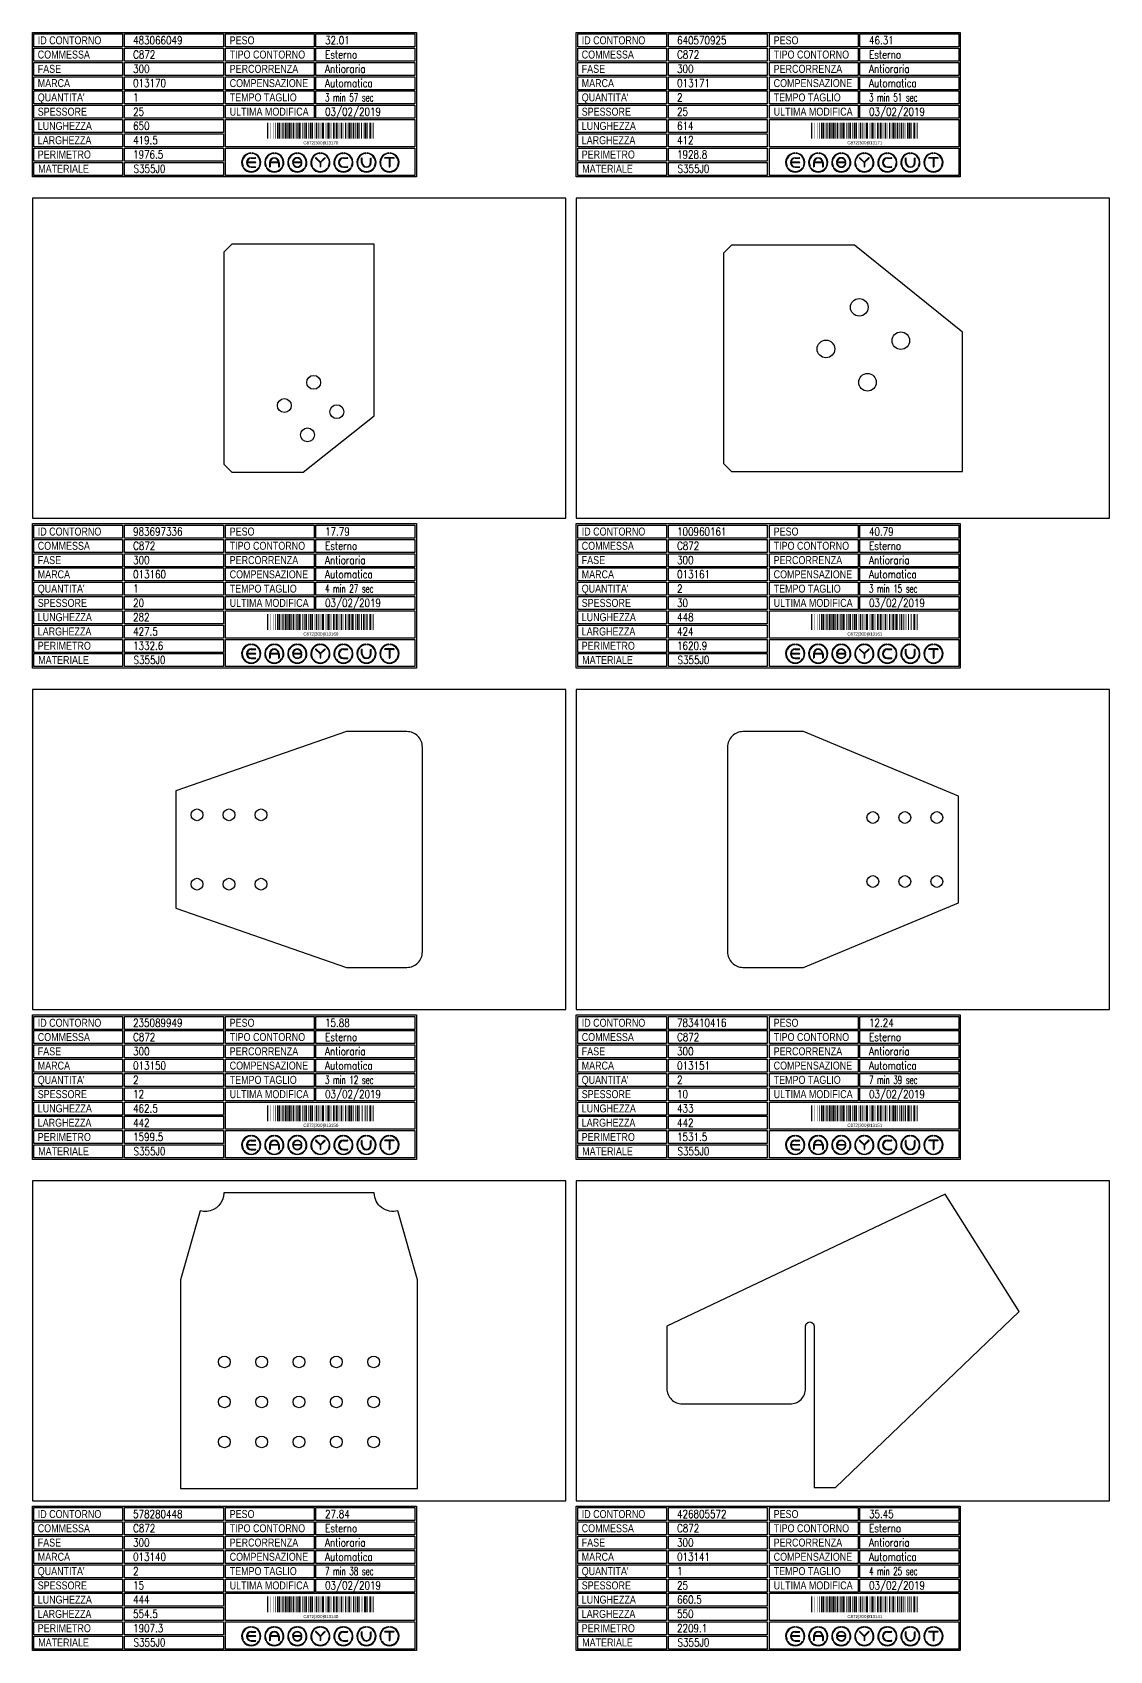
# Model space of a CAD drawing. Header units: millimetres. Extents: x 10000 to 53102, y 10000 to 35064.
# Drawn here: x 13060 to 15080, y 20368 to 23402 of the extents above; entities that cross this region are included whole.
import ezdxf
from ezdxf.enums import TextEntityAlignment as Align

# ---------------------------------------------------------------- set-up
doc = ezdxf.new("R2010")
doc.units = ezdxf.units.MM
doc.styles.add('EasyCutStyle', font='romans.shx', dxfattribs={"width": 0.8})
doc.styles.add('EasyCutStyle1', font='arial.ttf', dxfattribs={"width": 0.8})

# ---------------------------------------------------------------- blocks, each defined once
blk = doc.blocks.new('BlockShape01')
at = {"color": 253}
blk.add_lwpolyline([(0, 0), (720, 0), (720, -271), (0, -271)], close=True, dxfattribs=at)
at = {"color": 2}
for points in [[(3, -2.9), (169.3, -2.9), (169.3, -27.3), (3, -27.3)], [(3, -2.9), (169.3, -2.9), (169.3, -27.3), (3, -27.3)], [(3, -29.6), (169.3, -29.6), (169.3, -54), (3, -54)], [(361.9, -2.9), (528.3, -2.9), (528.3, -27.3), (361.9, -27.3)], [(361.9, -29.6), (528.3, -29.6), (528.3, -54), (361.9, -54)], [(3, -56.4), (169.3, -56.4), (169.3, -80.8), (3, -80.8)], [(361.9, -56.4), (528.3, -56.4), (528.3, -80.8), (361.9, -80.8)], [(3, -83.1), (169.3, -83.1), (169.3, -107.6), (3, -107.6)], [(361.9, -83.1), (528.3, -83.1), (528.3, -107.6), (361.9, -107.6)], [(3, -109.9), (169.3, -109.9), (169.3, -134.3), (3, -134.3)], [(361.9, -109.9), (528.3, -109.9), (528.3, -134.3), (361.9, -134.3)], [(3, -136.7), (169.3, -136.7), (169.3, -161.1), (3, -161.1)], [(361.9, -136.7), (528.3, -136.7), (528.3, -161.1), (361.9, -161.1)], [(3, -163.4), (169.3, -163.4), (169.3, -187.9), (3, -187.9)], [(3, -190.2), (169.3, -190.2), (169.3, -214.6), (3, -214.6)], [(3, -217), (169.3, -217), (169.3, -241.4), (3, -241.4)], [(3, -243.7), (169.3, -243.7), (169.3, -268.1), (3, -268.1)]]:
    blk.add_lwpolyline(points, close=True, dxfattribs=at)
at = {"color": 1}
for points in [[(172.7, -2.9), (358.1, -2.9), (358.1, -27.3), (172.7, -27.3)], [(172.7, -29.6), (358.1, -29.6), (358.1, -54), (172.7, -54)], [(531.6, -2.9), (717, -2.9), (717, -27.3), (531.6, -27.3)], [(531.6, -29.6), (717, -29.6), (717, -54), (531.6, -54)], [(172.7, -56.4), (358.1, -56.4), (358.1, -80.8), (172.7, -80.8)], [(531.6, -56.4), (717, -56.4), (717, -80.8), (531.6, -80.8)], [(172.7, -83.1), (358.1, -83.1), (358.1, -107.6), (172.7, -107.6)], [(531.6, -83.1), (717, -83.1), (717, -107.6), (531.6, -107.6)], [(172.7, -109.9), (358.1, -109.9), (358.1, -134.3), (172.7, -134.3)], [(531.6, -109.9), (717, -109.9), (717, -134.3), (531.6, -134.3)], [(172.7, -136.7), (358.1, -136.7), (358.1, -161.1), (172.7, -161.1)], [(531.6, -136.7), (717, -136.7), (717, -161.1), (531.6, -161.1)], [(172.7, -163.4), (358.1, -163.4), (358.1, -187.9), (172.7, -187.9)], [(361.9, -163.4), (717, -163.4), (717, -214.6), (361.9, -214.6)], [(172.7, -190.2), (358.1, -190.2), (358.1, -214.6), (172.7, -214.6)], [(172.7, -217), (358.1, -217), (358.1, -241.4), (172.7, -241.4)], [(361.9, -217), (717, -217), (717, -268.1), (361.9, -268.1)], [(172.7, -243.7), (358.1, -243.7), (358.1, -268.1), (172.7, -268.1)]]:
    blk.add_lwpolyline(points, close=True, dxfattribs=at)
at = {"color": 161, "style": 'EasyCutStyle1', "width": 0.8}
for s, p in [('ID CONTORNO', (10.1, -22.4)), ('PESO', (370, -22.4)), ('COMMESSA', (10.1, -49.1)), ('FASE', (10.1, -75.9)), ('TIPO CONTORNO', (370, -49.1)), ('PERCORRENZA', (370, -75.9)), ('MARCA', (10.1, -102.6)), ('COMPENSAZIONE', (370, -102.6)), ("QUANTITA'", (10.1, -129.4)), ('TEMPO TAGLIO', (370, -129.4)), ('SPESSORE', (10.1, -156.2)), ('ULTIMA MODIFICA', (370, -156.2)), ('LUNGHEZZA', (10.1, -182.9)), ('LARGHEZZA', (10.1, -209.7)), ('PERIMETRO', (10.1, -236.5)), ('MATERIALE', (11, -263.2))]:
    blk.add_text(s, height=15, dxfattribs=at).set_placement(p)
at = {"style": 'EasyCutStyle'}
for tag, p, width in [('IDSHAPE', (188.9, -22.4), 0.8), ('WEIGTHSHAPE', (548.8, -22.4), 0.8), ('ORDERSHAPE', (188.9, -49.1), 0.8), ('TYPESHAPE', (548.8, -49.1), 0.8), ('PHASESHAPE', (188.9, -75.9), 0.8), ('MKSHAPE', (188.9, -102.6), 0.8), ('JOUSHAPE', (548.8, -75.9), 0.8), ('COMPSHAPE', (548.8, -102.6), 0.8), ('QTASHAPE', (188.9, -129.4), 0.8), ('TIMECUTSHAPE', (548.8, -129.4), 0.65), ('TKSHAPE', (188.9, -156.2), 0.8), ('LASTMODIFYSHAPE', (548.8, -156.2), 0.8), ('LENGTHSHAPE', (188.9, -182.9), 0.8), ('HEIGHTSHAPE', (188.9, -209.7), 0.8), ('PERIMETERSHAPE', (188.9, -236.5), 0.8), ('MATSHAPE', (189.8, -263.2), 0.8)]:
    blk.add_attdef(tag, p, '', height=15, dxfattribs=dict(at, width=width))
blk = doc.blocks.new('Logo')
for color, points in [(140, [(-144.9, -7.2, -1), (-145.9, -7.6, -0.520567), (-131.2, 17.9, -1), (-131.1, 16.9, 0.520567)]), (256, [(-121.7, 0.5), (-137.5, 0.5, -0.394366), (-129.6, 7.9), (-121.7, 7.9, 1), (-121.7, 9), (-129.6, 9, 1), (-129.6, -9), (-121.7, -9, 1), (-121.7, -7.9), (-129.6, -7.9, -0.394366), (-137.5, -0.5), (-121.7, -0.5, 1)]), (140, [(-114.3, -7.2, 1), (-113.3, -7.6, 0.520567), (-128, 17.9, 0.916853), (-128.2, 16.9, 0.043377), (-128.1, 16.9, -0.520567)]), (140, [(-101.7, -7.2, -1), (-102.7, -7.6, -0.520567), (-88, 17.9, -1), (-87.9, 16.9, 0.520567)]), (140, [(-71.1, -7.2, 1), (-70.1, -7.6, 0.520567), (-84.8, 17.9, 1), (-84.9, 16.9, -0.520567)]), (140, [(-58.5, -7.2, -1), (-59.5, -7.6, -0.520567), (-44.8, 17.9, -1), (-44.7, 16.9, 0.520567)]), (256, [(-36.6, -0.5, -0.486114), (-35.5, -1.9, -0.776377), (-50.9, -2, 1), (-51.9, -2.3, 0.776377), (-34.5, -2.1, 0.486114), (-36.6, 0.5), (-49.8, 0.5, -0.486114), (-50.9, 1.9, -0.776377), (-35.5, 2, 1), (-34.5, 2.3, 0.776377), (-51.9, 2.1, 0.486114), (-49.8, -0.5)]), (140, [(-27.9, -7.2, 1), (-26.9, -7.6, 0.520567), (-41.6, 17.9, 1), (-41.7, 16.9, -0.520567)]), (140, [(-15.3, -7.2, -1), (-16.3, -7.6, -0.520567), (-1.6, 17.9, -1), (-1.5, 16.9, 0.520567)]), (256, [(0, 0.8), (-8.1, 8.8, 1), (-8.8, 8.1), (-0.5, -0.2), (-0.5, -7.9, 1), (0.5, -7.9), (0.5, -0.2), (8.8, 8.1, 1), (8.1, 8.8)]), (140, [(15.3, -7.2, 1), (16.3, -7.6, 0.520567), (1.6, 17.9, 1), (1.5, 16.9, -0.520567)]), (140, [(27.9, -7.2, -1), (26.9, -7.6, -0.520567), (41.6, 17.9, -1), (41.7, 16.9, 0.520567)]), (256, [(43.2, -9), (51.1, -9, 1), (51.1, -7.9), (43.2, -7.9, -1), (43.2, 7.9), (51.1, 7.9, 1), (51.1, 9), (43.2, 9, 1)]), (140, [(58.5, -7.2, 1), (59.5, -7.6, 0.520567), (44.8, 17.9, 1), (44.7, 16.9, -0.520567)]), (140, [(71.1, -7.2, -1), (70.1, -7.6, -0.520567), (84.8, 17.9, -1), (84.9, 16.9, 0.520567)]), (256, [(78.5, 0), (78.5, 7.9, 1), (77.4, 7.9), (77.4, 0, 1), (95.4, 0), (95.4, 7.9, 1), (94.3, 7.9), (94.3, 0, -1)]), (140, [(101.7, -7.2, 1), (102.7, -7.6, 0.520567), (88, 17.9, 1), (87.9, 16.9, -0.520567)]), (140, [(114.3, -7.2, -1), (113.3, -7.6, -0.520567), (128, 17.9, -1), (128.1, 16.9, 0.520567)]), (256, [(121.1, 9, 1), (121.1, 7.9), (129.1, 7.9), (129.1, -7.9, 1), (130.1, -7.9), (130.1, 7.9), (138.1, 7.9, 1), (138.1, 9)]), (140, [(144.9, -7.2, 1), (145.9, -7.6, 0.520567), (131.2, 17.9, 1), (131.1, 16.9, -0.520567)]), (140, [(-114.9, -10.3, 1), (-115.7, -9.7, -0.520567), (-143.5, -9.7, 1), (-144.3, -10.3, 0.520567)]), (140, [(-71.7, -10.3, 1), (-72.5, -9.7, -0.520567), (-100.3, -9.7, 1), (-101.1, -10.3, 0.520567)]), (140, [(-28.5, -10.3, 1), (-29.3, -9.7, -0.520567), (-57.1, -9.7, 1), (-57.9, -10.3, 0.520567)]), (140, [(14.7, -10.3, 1), (13.9, -9.7, -0.520567), (-13.9, -9.7, 1), (-14.7, -10.3, 0.520567)]), (140, [(57.9, -10.3, 1), (57.1, -9.7, -0.520567), (29.3, -9.7, 1), (28.5, -10.3, 0.520567)]), (140, [(101.1, -10.3, 1), (100.3, -9.7, -0.520567), (72.5, -9.7, 1), (71.7, -10.3, 0.520567)]), (140, [(144.3, -10.3, 1), (143.5, -9.7, -0.520567), (115.7, -9.7, 1), (114.9, -10.3, 0.520567)])]:
    blk.add_hatch(color=color).paths.add_polyline_path(points)
h = blk.add_hatch(color=256)
h.paths.add_polyline_path([(-78.5, -0.5), (-78.5, -7.9, 1), (-77.4, -7.9), (-77.4, 0, 1), (-95.4, 0), (-95.4, -7.9, 1), (-94.3, -7.9), (-94.3, -0.5)])
h.paths.add_polyline_path([(-94.3, 0.5, -0.933992), (-78.5, 0.5)], flags=16)
for p, q in [((-121.7, 0.5), (-137.5, 0.5)), ((-129.6, 9), (-121.7, 9)), ((-129.6, 7.9), (-121.7, 7.9)), ((-95.4, 0), (-95.4, -7.9)), ((-78.5, 0.5), (-94.3, 0.5)), ((-77.4, 0), (-77.4, -7.9)), ((-36.6, 0.5), (-49.8, 0.5)), ((-0.5, -0.2), (-8.8, 8.1)), ((0, 0.8), (-8.1, 8.8)), ((0, 0.8), (8.1, 8.8)), ((0.5, -0.2), (8.8, 8.1)), ((43.2, 9), (51.1, 9)), ((43.2, 7.9), (51.1, 7.9)), ((77.4, 0), (77.4, 7.9)), ((78.5, 0), (78.5, 7.9)), ((94.3, 0), (94.3, 7.9)), ((95.4, 0), (95.4, 7.9)), ((138.1, 9), (121.1, 9)), ((129.1, 7.9), (121.1, 7.9)), ((129.1, 7.9), (129.1, -7.9)), ((130.1, 7.9), (130.1, -7.9)), ((138.1, 7.9), (130.1, 7.9)), ((-121.7, -0.5), (-137.5, -0.5)), ((-129.6, -7.9), (-121.7, -7.9)), ((-129.6, -9), (-121.7, -9)), ((-94.3, -0.5), (-94.3, -7.9)), ((-78.5, -0.5), (-94.3, -0.5)), ((-78.5, -0.5), (-78.5, -7.9)), ((-36.6, -0.5), (-49.8, -0.5)), ((-0.5, -0.2), (-0.5, -7.9)), ((0.5, -0.2), (0.5, -7.9)), ((43.2, -7.9), (51.1, -7.9)), ((43.2, -9), (51.1, -9))]:
    blk.add_line(p, q)
at = {"color": 140}
for centre, radius, start, end in [((-129.6, 0), 18, 95, 205), ((-129.6, 0), 16.9, 95, 205), ((-131.1, 17.4), 0.54, 275, 95), ((-128.1, 17.4), 0.54, 85, 265), ((-129.6, 0), 16.9, 335, 85), ((-129.6, 0), 18, 335, 85), ((-86.4, 0), 18, 95, 205), ((-86.4, 0), 16.9, 95, 205), ((-87.9, 17.4), 0.54, 275, 95), ((-84.9, 17.4), 0.54, 85, 265), ((-86.4, 0), 16.9, 335, 85), ((-86.4, 0), 18, 335, 85), ((-43.2, 0), 18, 95, 205), ((-43.2, 0), 16.9, 95, 205), ((-44.7, 17.4), 0.54, 275, 95), ((-41.7, 17.4), 0.54, 85, 265), ((-43.2, 0), 16.9, 335, 85), ((-43.2, 0), 18, 335, 85), ((0, 0), 18, 95, 205), ((0, 0), 16.9, 95, 205), ((-1.5, 17.4), 0.54, 275, 95), ((1.5, 17.4), 0.54, 85, 265), ((0, 0), 16.9, 335, 85), ((0, 0), 18, 335, 85), ((43.2, 0), 18, 95, 205), ((43.2, 0), 16.9, 95, 205), ((41.7, 17.4), 0.54, 275, 95), ((44.7, 17.4), 0.54, 85, 265), ((43.2, 0), 16.9, 335, 85), ((43.2, 0), 18, 335, 85), ((86.4, 0), 18, 95, 205), ((86.4, 0), 16.9, 95, 205), ((84.9, 17.4), 0.54, 275, 95), ((87.9, 17.4), 0.54, 85, 265), ((86.4, 0), 16.9, 335, 85), ((86.4, 0), 18, 335, 85), ((129.6, 0), 18, 95, 205), ((129.6, 0), 16.9, 95, 205), ((128.1, 17.4), 0.54, 275, 95), ((131.1, 17.4), 0.54, 85, 265), ((129.6, 0), 16.9, 335, 85), ((129.6, 0), 18, 335, 85), ((-145.4, -7.4), 0.54, 205, 25), ((-143.9, -10), 0.54, 35, 215), ((-129.6, 0), 18, 215, 325), ((-129.6, 0), 16.9, 215, 325), ((-115.3, -10), 0.54, 325, 145), ((-113.8, -7.4), 0.54, 155, 335), ((-102.2, -7.4), 0.54, 205, 25), ((-100.7, -10), 0.54, 35, 215), ((-86.4, 0), 18, 215, 325), ((-86.4, 0), 16.9, 215, 325), ((-72.1, -10), 0.54, 325, 145), ((-70.6, -7.4), 0.54, 155, 335), ((-59, -7.4), 0.54, 205, 25), ((-57.5, -10), 0.54, 35, 215), ((-43.2, 0), 18, 215, 325), ((-43.2, 0), 16.9, 215, 325), ((-28.9, -10), 0.54, 325, 145), ((-27.4, -7.4), 0.54, 155, 335), ((-15.8, -7.4), 0.54, 205, 25), ((-14.3, -10), 0.54, 35, 215), ((0, 0), 18, 215, 325), ((0, 0), 16.9, 215, 325), ((14.3, -10), 0.54, 325, 145), ((15.8, -7.4), 0.54, 155, 335), ((27.4, -7.4), 0.54, 205, 25), ((28.9, -10), 0.54, 35, 215), ((43.2, 0), 18, 215, 325), ((43.2, 0), 16.9, 215, 325), ((57.5, -10), 0.54, 325, 145), ((59, -7.4), 0.54, 155, 335), ((70.6, -7.4), 0.54, 205, 25), ((72.1, -10), 0.54, 35, 215), ((86.4, 0), 18, 215, 325), ((86.4, 0), 16.9, 215, 325), ((100.7, -10), 0.54, 325, 145), ((102.2, -7.4), 0.54, 155, 335), ((113.8, -7.4), 0.54, 205, 25), ((115.3, -10), 0.54, 35, 215), ((129.6, 0), 18, 215, 325), ((129.6, 0), 16.9, 215, 325), ((143.9, -10), 0.54, 325, 145), ((145.4, -7.4), 0.54, 155, 335)]:
    blk.add_arc(centre, radius, start, end, dxfattribs=at)
for centre, radius, start, end in [((-129.6, 0), 9, 90, 270), ((-129.6, 0), 7.92, 90, 176.0904), ((-121.7, 8.5), 0.54, 270, 90), ((-121.7, 0), 0.54, 270, 90), ((-86.4, 0), 9, 0, 180), ((-86.4, 0), 7.92, 3.9096, 176.0904), ((-49.8, 1.6), 2.16, 166.2998, 270), ((-43.2, 0), 9, 15, 166.2998), ((-43.2, 0), 7.92, 15, 166.2998), ((-49.8, 1.6), 1.08, 166.2998, 270), ((-36.6, -1.6), 2.16, 346.2998, 90), ((-35, 2.2), 0.54, 195, 15), ((-8.5, 8.5), 0.54, 45, 225), ((8.5, 8.5), 0.54, 315, 135), ((43.2, 0), 9, 90, 270), ((43.2, 0), 7.92, 90, 270), ((51.1, 8.5), 0.54, 270, 90), ((77.9, 7.9), 0.54, 0, 180), ((86.4, 0), 9, 180, 0), ((86.4, 0), 7.92, 180, 0), ((94.9, 7.9), 0.54, 0, 180), ((121.1, 8.5), 0.54, 90, 270), ((138.1, 8.5), 0.54, 270, 90), ((-129.6, 0), 7.92, 183.9096, 270), ((-121.7, -8.5), 0.54, 270, 90), ((-94.9, -7.9), 0.54, 180, 0), ((-77.9, -7.9), 0.54, 180, 0), ((-51.4, -2.2), 0.54, 15, 195), ((-43.2, 0), 9, 195, 346.2998), ((-43.2, 0), 7.92, 195, 346.2998), ((-36.6, -1.6), 1.08, 346.2998, 90), ((0, -7.9), 0.54, 180, 0), ((51.1, -8.5), 0.54, 270, 90), ((129.6, -7.9), 0.54, 180, 0)]:
    blk.add_arc(centre, radius, start, end)
blk = doc.blocks.new('578280448_128', base_point=(262, -242.7))
at = {"linetype": 'Continuous'}
for points, const_width in [([(263, -242.7), (263, -212.7)], 2), ([(265.5, -242.7), (265.5, -212.7)], 1), ([(268.5, -242.7), (268.5, -212.7)], 1), ([(273.5, -242.7), (273.5, -212.7)], 1), ([(277.5, -242.7), (277.5, -212.7)], 1), ([(282, -242.7), (282, -212.7)], 2), ([(285.5, -242.7), (285.5, -212.7)], 3), ([(288.5, -242.7), (288.5, -212.7)], 1), ([(292, -242.7), (292, -212.7)], 2), ([(296.5, -242.7), (296.5, -212.7)], 3), ([(300, -242.7), (300, -212.7)], 2), ([(303.5, -242.7), (303.5, -212.7)], 3), ([(307, -242.7), (307, -212.7)], 2), ([(311.5, -242.7), (311.5, -212.7)], 3), ([(315.5, -242.7), (315.5, -212.7)], 1), ([(317.5, -242.7), (317.5, -212.7)], 1), ([(319.5, -242.7), (319.5, -212.7)], 1), ([(323, -242.7), (323, -212.7)], 4), ([(329, -242.7), (329, -212.7)], 2), ([(332.5, -242.7), (332.5, -212.7)], 1), ([(335.5, -242.7), (335.5, -212.7)], 3), ([(339.5, -242.7), (339.5, -212.7)], 1), ([(343.5, -242.7), (343.5, -212.7)], 3), ([(347, -242.7), (347, -212.7)], 2), ([(350.5, -242.7), (350.5, -212.7)], 1), ([(354.5, -242.7), (354.5, -212.7)], 3), ([(358, -242.7), (358, -212.7)], 2), ([(361.5, -242.7), (361.5, -212.7)], 1), ([(363.5, -242.7), (363.5, -212.7)], 1), ([(367, -242.7), (367, -212.7)], 4), ([(372.5, -242.7), (372.5, -212.7)], 1), ([(376.5, -242.7), (376.5, -212.7)], 3), ([(380, -242.7), (380, -212.7)], 2), ([(383.5, -242.7), (383.5, -212.7)], 1), ([(387.5, -242.7), (387.5, -212.7)], 3), ([(392, -242.7), (392, -212.7)], 2), ([(395, -242.7), (395, -212.7)], 2), ([(398.5, -242.7), (398.5, -212.7)], 1), ([(401.5, -242.7), (401.5, -212.7)], 3), ([(405.5, -242.7), (405.5, -212.7)], 1), ([(409.5, -242.7), (409.5, -212.7)], 3), ([(414, -242.7), (414, -212.7)], 2), ([(417, -242.7), (417, -212.7)], 2), ([(420.5, -242.7), (420.5, -212.7)], 1), ([(424.5, -242.7), (424.5, -212.7)], 3), ([(427.5, -242.7), (427.5, -212.7)], 1), ([(431.5, -242.7), (431.5, -212.7)], 3), ([(435, -242.7), (435, -212.7)], 2), ([(438.5, -242.7), (438.5, -212.7)], 1), ([(440.5, -242.7), (440.5, -212.7)], 1), ([(446, -242.7), (446, -212.7)], 4), ([(450, -242.7), (450, -212.7)], 2), ([(455.5, -242.7), (455.5, -212.7)], 3), ([(458.5, -242.7), (458.5, -212.7)], 1), ([(461, -242.7), (461, -212.7)], 2)]:
    blk.add_lwpolyline(points, dxfattribs=dict(at, const_width=const_width))
blk.add_text('C872|300|013140', height=6).set_placement((363, -253.2), align=Align.CENTER)
blk = doc.blocks.new('426805572_128', base_point=(370.2, -245))
at = {"linetype": 'Continuous'}
for points, const_width in [([(371.2, -245), (371.2, -215)], 2), ([(373.7, -245), (373.7, -215)], 1), ([(376.7, -245), (376.7, -215)], 1), ([(381.7, -245), (381.7, -215)], 1), ([(385.7, -245), (385.7, -215)], 1), ([(390.2, -245), (390.2, -215)], 2), ([(393.7, -245), (393.7, -215)], 3), ([(396.7, -245), (396.7, -215)], 1), ([(400.2, -245), (400.2, -215)], 2), ([(404.7, -245), (404.7, -215)], 3), ([(408.2, -245), (408.2, -215)], 2), ([(411.7, -245), (411.7, -215)], 3), ([(415.2, -245), (415.2, -215)], 2), ([(419.7, -245), (419.7, -215)], 3), ([(423.7, -245), (423.7, -215)], 1), ([(425.7, -245), (425.7, -215)], 1), ([(427.7, -245), (427.7, -215)], 1), ([(431.2, -245), (431.2, -215)], 4), ([(437.2, -245), (437.2, -215)], 2), ([(440.7, -245), (440.7, -215)], 1), ([(443.7, -245), (443.7, -215)], 3), ([(447.7, -245), (447.7, -215)], 1), ([(451.7, -245), (451.7, -215)], 3), ([(455.2, -245), (455.2, -215)], 2), ([(458.7, -245), (458.7, -215)], 1), ([(462.7, -245), (462.7, -215)], 3), ([(466.2, -245), (466.2, -215)], 2), ([(469.7, -245), (469.7, -215)], 1), ([(471.7, -245), (471.7, -215)], 1), ([(475.2, -245), (475.2, -215)], 4), ([(480.7, -245), (480.7, -215)], 1), ([(484.7, -245), (484.7, -215)], 3), ([(488.2, -245), (488.2, -215)], 2), ([(491.7, -245), (491.7, -215)], 1), ([(495.7, -245), (495.7, -215)], 3), ([(500.2, -245), (500.2, -215)], 2), ([(503.2, -245), (503.2, -215)], 2), ([(506.7, -245), (506.7, -215)], 1), ([(509.7, -245), (509.7, -215)], 3), ([(513.7, -245), (513.7, -215)], 1), ([(517.7, -245), (517.7, -215)], 3), ([(522.2, -245), (522.2, -215)], 2), ([(525.2, -245), (525.2, -215)], 2), ([(528.7, -245), (528.7, -215)], 1), ([(532.7, -245), (532.7, -215)], 3), ([(535.7, -245), (535.7, -215)], 1), ([(539.7, -245), (539.7, -215)], 3), ([(544.2, -245), (544.2, -215)], 2), ([(546.7, -245), (546.7, -215)], 1), ([(550.7, -245), (550.7, -215)], 1), ([(554.2, -245), (554.2, -215)], 2), ([(558.2, -245), (558.2, -215)], 2), ([(563.7, -245), (563.7, -215)], 3), ([(566.7, -245), (566.7, -215)], 1), ([(569.2, -245), (569.2, -215)], 2)]:
    blk.add_lwpolyline(points, dxfattribs=dict(at, const_width=const_width))
blk.add_text('C872|300|013141', height=6).set_placement((471.2, -255.5), align=Align.CENTER)
blk = doc.blocks.new('235089949_128', base_point=(271.3, -299))
at = {"linetype": 'Continuous'}
for points, const_width in [([(272.3, -299), (272.3, -269)], 2), ([(274.8, -299), (274.8, -269)], 1), ([(277.8, -299), (277.8, -269)], 1), ([(282.8, -299), (282.8, -269)], 1), ([(286.8, -299), (286.8, -269)], 1), ([(291.3, -299), (291.3, -269)], 2), ([(294.8, -299), (294.8, -269)], 3), ([(297.8, -299), (297.8, -269)], 1), ([(301.3, -299), (301.3, -269)], 2), ([(305.8, -299), (305.8, -269)], 3), ([(309.3, -299), (309.3, -269)], 2), ([(312.8, -299), (312.8, -269)], 3), ([(316.3, -299), (316.3, -269)], 2), ([(320.8, -299), (320.8, -269)], 3), ([(324.8, -299), (324.8, -269)], 1), ([(326.8, -299), (326.8, -269)], 1), ([(328.8, -299), (328.8, -269)], 1), ([(332.3, -299), (332.3, -269)], 4), ([(338.3, -299), (338.3, -269)], 2), ([(341.8, -299), (341.8, -269)], 1), ([(344.8, -299), (344.8, -269)], 3), ([(348.8, -299), (348.8, -269)], 1), ([(352.8, -299), (352.8, -269)], 3), ([(356.3, -299), (356.3, -269)], 2), ([(359.8, -299), (359.8, -269)], 1), ([(363.8, -299), (363.8, -269)], 3), ([(367.3, -299), (367.3, -269)], 2), ([(370.8, -299), (370.8, -269)], 1), ([(372.8, -299), (372.8, -269)], 1), ([(376.3, -299), (376.3, -269)], 4), ([(381.8, -299), (381.8, -269)], 1), ([(385.8, -299), (385.8, -269)], 3), ([(389.3, -299), (389.3, -269)], 2), ([(392.8, -299), (392.8, -269)], 1), ([(396.8, -299), (396.8, -269)], 3), ([(401.3, -299), (401.3, -269)], 2), ([(404.3, -299), (404.3, -269)], 2), ([(407.8, -299), (407.8, -269)], 1), ([(410.8, -299), (410.8, -269)], 3), ([(414.8, -299), (414.8, -269)], 1), ([(418.8, -299), (418.8, -269)], 3), ([(423.3, -299), (423.3, -269)], 2), ([(426.3, -299), (426.3, -269)], 2), ([(429.8, -299), (429.8, -269)], 3), ([(433.8, -299), (433.8, -269)], 1), ([(436.8, -299), (436.8, -269)], 1), ([(440.8, -299), (440.8, -269)], 3), ([(444.3, -299), (444.3, -269)], 2), ([(447.8, -299), (447.8, -269)], 1), ([(450.8, -299), (450.8, -269)], 1), ([(455.3, -299), (455.3, -269)], 2), ([(459.3, -299), (459.3, -269)], 2), ([(464.8, -299), (464.8, -269)], 3), ([(467.8, -299), (467.8, -269)], 1), ([(470.3, -299), (470.3, -269)], 2)]:
    blk.add_lwpolyline(points, dxfattribs=dict(at, const_width=const_width))
blk.add_text('C872|300|013150', height=6).set_placement((372.3, -309.5), align=Align.CENTER)
blk = doc.blocks.new('783410416_128', base_point=(256.5, -299))
at = {"linetype": 'Continuous'}
for points, const_width in [([(257.5, -299), (257.5, -269)], 2), ([(260, -299), (260, -269)], 1), ([(263, -299), (263, -269)], 1), ([(268, -299), (268, -269)], 1), ([(272, -299), (272, -269)], 1), ([(276.5, -299), (276.5, -269)], 2), ([(280, -299), (280, -269)], 3), ([(283, -299), (283, -269)], 1), ([(286.5, -299), (286.5, -269)], 2), ([(291, -299), (291, -269)], 3), ([(294.5, -299), (294.5, -269)], 2), ([(298, -299), (298, -269)], 3), ([(301.5, -299), (301.5, -269)], 2), ([(306, -299), (306, -269)], 3), ([(310, -299), (310, -269)], 1), ([(312, -299), (312, -269)], 1), ([(314, -299), (314, -269)], 1), ([(317.5, -299), (317.5, -269)], 4), ([(323.5, -299), (323.5, -269)], 2), ([(327, -299), (327, -269)], 1), ([(330, -299), (330, -269)], 3), ([(334, -299), (334, -269)], 1), ([(338, -299), (338, -269)], 3), ([(341.5, -299), (341.5, -269)], 2), ([(345, -299), (345, -269)], 1), ([(349, -299), (349, -269)], 3), ([(352.5, -299), (352.5, -269)], 2), ([(356, -299), (356, -269)], 1), ([(358, -299), (358, -269)], 1), ([(361.5, -299), (361.5, -269)], 4), ([(367, -299), (367, -269)], 1), ([(371, -299), (371, -269)], 3), ([(374.5, -299), (374.5, -269)], 2), ([(378, -299), (378, -269)], 1), ([(382, -299), (382, -269)], 3), ([(386.5, -299), (386.5, -269)], 2), ([(389.5, -299), (389.5, -269)], 2), ([(393, -299), (393, -269)], 1), ([(396, -299), (396, -269)], 3), ([(400, -299), (400, -269)], 1), ([(404, -299), (404, -269)], 3), ([(408.5, -299), (408.5, -269)], 2), ([(411.5, -299), (411.5, -269)], 2), ([(415, -299), (415, -269)], 3), ([(419, -299), (419, -269)], 1), ([(422, -299), (422, -269)], 1), ([(426, -299), (426, -269)], 3), ([(430.5, -299), (430.5, -269)], 2), ([(433.5, -299), (433.5, -269)], 2), ([(437, -299), (437, -269)], 1), ([(440, -299), (440, -269)], 3), ([(444.5, -299), (444.5, -269)], 2), ([(450, -299), (450, -269)], 3), ([(453, -299), (453, -269)], 1), ([(455.5, -299), (455.5, -269)], 2)]:
    blk.add_lwpolyline(points, dxfattribs=dict(at, const_width=const_width))
blk.add_text('C872|300|013151', height=6).set_placement((357.5, -309.5), align=Align.CENTER)
blk = doc.blocks.new('983697336_128', base_point=(181, -306.25))
at = {"linetype": 'Continuous'}
for points, const_width in [([(182, -306.25), (182, -276.25)], 2), ([(184.5, -306.25), (184.5, -276.25)], 1), ([(187.5, -306.25), (187.5, -276.25)], 1), ([(192.5, -306.25), (192.5, -276.25)], 1), ([(196.5, -306.25), (196.5, -276.25)], 1), ([(201, -306.25), (201, -276.25)], 2), ([(204.5, -306.25), (204.5, -276.25)], 3), ([(207.5, -306.25), (207.5, -276.25)], 1), ([(211, -306.25), (211, -276.25)], 2), ([(215.5, -306.25), (215.5, -276.25)], 3), ([(219, -306.25), (219, -276.25)], 2), ([(222.5, -306.25), (222.5, -276.25)], 3), ([(226, -306.25), (226, -276.25)], 2), ([(230.5, -306.25), (230.5, -276.25)], 3), ([(234.5, -306.25), (234.5, -276.25)], 1), ([(236.5, -306.25), (236.5, -276.25)], 1), ([(238.5, -306.25), (238.5, -276.25)], 1), ([(242, -306.25), (242, -276.25)], 4), ([(248, -306.25), (248, -276.25)], 2), ([(251.5, -306.25), (251.5, -276.25)], 1), ([(254.5, -306.25), (254.5, -276.25)], 3), ([(258.5, -306.25), (258.5, -276.25)], 1), ([(262.5, -306.25), (262.5, -276.25)], 3), ([(266, -306.25), (266, -276.25)], 2), ([(269.5, -306.25), (269.5, -276.25)], 1), ([(273.5, -306.25), (273.5, -276.25)], 3), ([(277, -306.25), (277, -276.25)], 2), ([(280.5, -306.25), (280.5, -276.25)], 1), ([(282.5, -306.25), (282.5, -276.25)], 1), ([(286, -306.25), (286, -276.25)], 4), ([(291.5, -306.25), (291.5, -276.25)], 1), ([(295.5, -306.25), (295.5, -276.25)], 3), ([(299, -306.25), (299, -276.25)], 2), ([(302.5, -306.25), (302.5, -276.25)], 1), ([(306.5, -306.25), (306.5, -276.25)], 3), ([(311, -306.25), (311, -276.25)], 2), ([(314, -306.25), (314, -276.25)], 2), ([(317.5, -306.25), (317.5, -276.25)], 1), ([(320.5, -306.25), (320.5, -276.25)], 3), ([(324.5, -306.25), (324.5, -276.25)], 1), ([(328.5, -306.25), (328.5, -276.25)], 3), ([(333, -306.25), (333, -276.25)], 2), ([(336, -306.25), (336, -276.25)], 2), ([(340.5, -306.25), (340.5, -276.25)], 3), ([(343.5, -306.25), (343.5, -276.25)], 1), ([(346.5, -306.25), (346.5, -276.25)], 1), ([(350.5, -306.25), (350.5, -276.25)], 3), ([(354, -306.25), (354, -276.25)], 2), ([(358, -306.25), (358, -276.25)], 2), ([(362.5, -306.25), (362.5, -276.25)], 3), ([(366.5, -306.25), (366.5, -276.25)], 1), ([(369, -306.25), (369, -276.25)], 2), ([(374.5, -306.25), (374.5, -276.25)], 3), ([(377.5, -306.25), (377.5, -276.25)], 1), ([(380, -306.25), (380, -276.25)], 2)]:
    blk.add_lwpolyline(points, dxfattribs=dict(at, const_width=const_width))
blk.add_text('C872|300|013160', height=6).set_placement((282, -316.75), align=Align.CENTER)
blk = doc.blocks.new('100960161_128', base_point=(264, -308))
at = {"linetype": 'Continuous'}
for points, const_width in [([(265, -308), (265, -278)], 2), ([(267.5, -308), (267.5, -278)], 1), ([(270.5, -308), (270.5, -278)], 1), ([(275.5, -308), (275.5, -278)], 1), ([(279.5, -308), (279.5, -278)], 1), ([(284, -308), (284, -278)], 2), ([(287.5, -308), (287.5, -278)], 3), ([(290.5, -308), (290.5, -278)], 1), ([(294, -308), (294, -278)], 2), ([(298.5, -308), (298.5, -278)], 3), ([(302, -308), (302, -278)], 2), ([(305.5, -308), (305.5, -278)], 3), ([(309, -308), (309, -278)], 2), ([(313.5, -308), (313.5, -278)], 3), ([(317.5, -308), (317.5, -278)], 1), ([(319.5, -308), (319.5, -278)], 1), ([(321.5, -308), (321.5, -278)], 1), ([(325, -308), (325, -278)], 4), ([(331, -308), (331, -278)], 2), ([(334.5, -308), (334.5, -278)], 1), ([(337.5, -308), (337.5, -278)], 3), ([(341.5, -308), (341.5, -278)], 1), ([(345.5, -308), (345.5, -278)], 3), ([(349, -308), (349, -278)], 2), ([(352.5, -308), (352.5, -278)], 1), ([(356.5, -308), (356.5, -278)], 3), ([(360, -308), (360, -278)], 2), ([(363.5, -308), (363.5, -278)], 1), ([(365.5, -308), (365.5, -278)], 1), ([(369, -308), (369, -278)], 4), ([(374.5, -308), (374.5, -278)], 1), ([(378.5, -308), (378.5, -278)], 3), ([(382, -308), (382, -278)], 2), ([(385.5, -308), (385.5, -278)], 1), ([(389.5, -308), (389.5, -278)], 3), ([(394, -308), (394, -278)], 2), ([(397, -308), (397, -278)], 2), ([(400.5, -308), (400.5, -278)], 1), ([(403.5, -308), (403.5, -278)], 3), ([(407.5, -308), (407.5, -278)], 1), ([(411.5, -308), (411.5, -278)], 3), ([(416, -308), (416, -278)], 2), ([(419, -308), (419, -278)], 2), ([(423.5, -308), (423.5, -278)], 3), ([(426.5, -308), (426.5, -278)], 1), ([(429.5, -308), (429.5, -278)], 1), ([(433.5, -308), (433.5, -278)], 3), ([(438, -308), (438, -278)], 2), ([(440.5, -308), (440.5, -278)], 1), ([(442.5, -308), (442.5, -278)], 1), ([(447, -308), (447, -278)], 2), ([(452, -308), (452, -278)], 2), ([(457.5, -308), (457.5, -278)], 3), ([(460.5, -308), (460.5, -278)], 1), ([(463, -308), (463, -278)], 2)]:
    blk.add_lwpolyline(points, dxfattribs=dict(at, const_width=const_width))
blk.add_text('C872|300|013161', height=6).set_placement((365, -318.5), align=Align.CENTER)
blk = doc.blocks.new('483066049_128', base_point=(365, -310.2))
at = {"linetype": 'Continuous'}
for points, const_width in [([(366, -310.2), (366, -280.2)], 2), ([(368.5, -310.2), (368.5, -280.2)], 1), ([(371.5, -310.2), (371.5, -280.2)], 1), ([(376.5, -310.2), (376.5, -280.2)], 1), ([(380.5, -310.2), (380.5, -280.2)], 1), ([(385, -310.2), (385, -280.2)], 2), ([(388.5, -310.2), (388.5, -280.2)], 3), ([(391.5, -310.2), (391.5, -280.2)], 1), ([(395, -310.2), (395, -280.2)], 2), ([(399.5, -310.2), (399.5, -280.2)], 3), ([(403, -310.2), (403, -280.2)], 2), ([(406.5, -310.2), (406.5, -280.2)], 3), ([(410, -310.2), (410, -280.2)], 2), ([(414.5, -310.2), (414.5, -280.2)], 3), ([(418.5, -310.2), (418.5, -280.2)], 1), ([(420.5, -310.2), (420.5, -280.2)], 1), ([(422.5, -310.2), (422.5, -280.2)], 1), ([(426, -310.2), (426, -280.2)], 4), ([(432, -310.2), (432, -280.2)], 2), ([(435.5, -310.2), (435.5, -280.2)], 1), ([(438.5, -310.2), (438.5, -280.2)], 3), ([(442.5, -310.2), (442.5, -280.2)], 1), ([(446.5, -310.2), (446.5, -280.2)], 3), ([(450, -310.2), (450, -280.2)], 2), ([(453.5, -310.2), (453.5, -280.2)], 1), ([(457.5, -310.2), (457.5, -280.2)], 3), ([(461, -310.2), (461, -280.2)], 2), ([(464.5, -310.2), (464.5, -280.2)], 1), ([(466.5, -310.2), (466.5, -280.2)], 1), ([(470, -310.2), (470, -280.2)], 4), ([(475.5, -310.2), (475.5, -280.2)], 1), ([(479.5, -310.2), (479.5, -280.2)], 3), ([(483, -310.2), (483, -280.2)], 2), ([(486.5, -310.2), (486.5, -280.2)], 1), ([(490.5, -310.2), (490.5, -280.2)], 3), ([(495, -310.2), (495, -280.2)], 2), ([(498, -310.2), (498, -280.2)], 2), ([(501.5, -310.2), (501.5, -280.2)], 1), ([(504.5, -310.2), (504.5, -280.2)], 3), ([(508.5, -310.2), (508.5, -280.2)], 1), ([(512.5, -310.2), (512.5, -280.2)], 3), ([(517, -310.2), (517, -280.2)], 2), ([(520.5, -310.2), (520.5, -280.2)], 3), ([(524, -310.2), (524, -280.2)], 2), ([(527.5, -310.2), (527.5, -280.2)], 3), ([(530.5, -310.2), (530.5, -280.2)], 1), ([(534.5, -310.2), (534.5, -280.2)], 3), ([(538, -310.2), (538, -280.2)], 2), ([(542, -310.2), (542, -280.2)], 2), ([(547, -310.2), (547, -280.2)], 2), ([(550, -310.2), (550, -280.2)], 2), ([(553, -310.2), (553, -280.2)], 2), ([(558.5, -310.2), (558.5, -280.2)], 3), ([(561.5, -310.2), (561.5, -280.2)], 1), ([(564, -310.2), (564, -280.2)], 2)]:
    blk.add_lwpolyline(points, dxfattribs=dict(at, const_width=const_width))
blk.add_text('C872|300|013170', height=6).set_placement((466, -320.8), align=Align.CENTER)
blk = doc.blocks.new('640570925_128', base_point=(347, -314))
at = {"linetype": 'Continuous'}
for points, const_width in [([(348, -314), (348, -284)], 2), ([(350.5, -314), (350.5, -284)], 1), ([(353.5, -314), (353.5, -284)], 1), ([(358.5, -314), (358.5, -284)], 1), ([(362.5, -314), (362.5, -284)], 1), ([(367, -314), (367, -284)], 2), ([(370.5, -314), (370.5, -284)], 3), ([(373.5, -314), (373.5, -284)], 1), ([(377, -314), (377, -284)], 2), ([(381.5, -314), (381.5, -284)], 3), ([(385, -314), (385, -284)], 2), ([(388.5, -314), (388.5, -284)], 3), ([(392, -314), (392, -284)], 2), ([(396.5, -314), (396.5, -284)], 3), ([(400.5, -314), (400.5, -284)], 1), ([(402.5, -314), (402.5, -284)], 1), ([(404.5, -314), (404.5, -284)], 1), ([(408, -314), (408, -284)], 4), ([(414, -314), (414, -284)], 2), ([(417.5, -314), (417.5, -284)], 1), ([(420.5, -314), (420.5, -284)], 3), ([(424.5, -314), (424.5, -284)], 1), ([(428.5, -314), (428.5, -284)], 3), ([(432, -314), (432, -284)], 2), ([(435.5, -314), (435.5, -284)], 1), ([(439.5, -314), (439.5, -284)], 3), ([(443, -314), (443, -284)], 2), ([(446.5, -314), (446.5, -284)], 1), ([(448.5, -314), (448.5, -284)], 1), ([(452, -314), (452, -284)], 4), ([(457.5, -314), (457.5, -284)], 1), ([(461.5, -314), (461.5, -284)], 3), ([(465, -314), (465, -284)], 2), ([(468.5, -314), (468.5, -284)], 1), ([(472.5, -314), (472.5, -284)], 3), ([(477, -314), (477, -284)], 2), ([(480, -314), (480, -284)], 2), ([(483.5, -314), (483.5, -284)], 1), ([(486.5, -314), (486.5, -284)], 3), ([(490.5, -314), (490.5, -284)], 1), ([(494.5, -314), (494.5, -284)], 3), ([(499, -314), (499, -284)], 2), ([(502.5, -314), (502.5, -284)], 3), ([(506, -314), (506, -284)], 2), ([(509.5, -314), (509.5, -284)], 3), ([(512.5, -314), (512.5, -284)], 1), ([(516.5, -314), (516.5, -284)], 3), ([(521, -314), (521, -284)], 2), ([(523.5, -314), (523.5, -284)], 1), ([(528.5, -314), (528.5, -284)], 3), ([(532, -314), (532, -284)], 2), ([(535, -314), (535, -284)], 2), ([(540.5, -314), (540.5, -284)], 3), ([(543.5, -314), (543.5, -284)], 1), ([(546, -314), (546, -284)], 2)]:
    blk.add_lwpolyline(points, dxfattribs=dict(at, const_width=const_width))
blk.add_text('C872|300|013171', height=6).set_placement((448, -324.5), align=Align.CENTER)

msp = doc.modelspace()

# ---------------------------------------------------------------- linework, layer by layer
for p, q in [((14060, 23091), (13060, 23091)), ((13060, 23091), (13060, 22491)), ((14060, 22491), (14060, 23091)), ((15080, 23091), (14080, 23091)), ((14080, 23091), (14080, 22491)), ((15080, 22491), (15080, 23091)), ((13060, 22491), (14060, 22491)), ((14080, 22491), (15080, 22491)), ((14060, 22170), (13060, 22170)), ((13060, 22170), (13060, 21570)), ((14060, 21570), (14060, 22170)), ((15080, 22170), (14080, 22170)), ((14080, 22170), (14080, 21570)), ((15080, 21570), (15080, 22170)), ((13060, 21570), (14060, 21570)), ((14080, 21570), (15080, 21570)), ((14060, 21249), (13060, 21249)), ((13060, 21249), (13060, 20649)), ((14060, 20649), (14060, 21249)), ((15080, 21249), (14080, 21249)), ((14080, 21249), (14080, 20649)), ((15080, 20649), (15080, 21249)), ((13060, 20649), (14060, 20649)), ((14080, 20649), (15080, 20649))]:
    msp.add_line(p, q)
at = {"color": 2}
for points in [[(13434, 22577.3), (13567.5, 22577.3), (13701, 22682.8), (13701, 23004.8), (13434, 23004.8), (13419, 22989.8), (13419, 22592.3)], [(14371, 22579), (14804, 22579), (14804, 22840), (14601.5, 23003), (14371, 23003), (14356, 22988), (14356, 22594)]]:
    msp.add_lwpolyline(points, close=True, dxfattribs=at)
for points in [[(13648.8, 21649), (13762.3, 21649, 0.414214), (13791.3, 21678), (13791.3, 22062, 0.414214), (13762.3, 22091), (13648.8, 22091), (13328.8, 21980), (13328.8, 21760)], [(14506, 21649), (14796.5, 21770), (14796.5, 21970), (14506, 22091), (14392.5, 22091, 0.414214), (14363.5, 22062), (14363.5, 21678, 0.414214), (14392.5, 21649)], [(13338, 20671.8), (13782, 20671.8), (13782, 21063.3), (13745.5, 21192.8, -0.495566), (13701, 21226.3), (13419, 21226.3, -0.390357), (13387, 21191.3, -0.090665), (13374.5, 21192.8), (13338, 21063.3)], [(14525.8, 20674), (14565.8, 20674), (14910.3, 21004), (14771.3, 21224), (14249.8, 20976.5), (14249.8, 20859.5, 0.414214), (14278.8, 20830.5), (14480.8, 20830.5, 0.414214), (14509.8, 20859.5), (14509.8, 20976.5), (14510.8, 20980.5), (14513.8, 20983.5), (14517.8, 20984.5), (14521.8, 20983.5), (14524.8, 20980.5), (14525.8, 20976.5)]]:
    msp.add_lwpolyline(points, format="xyb", close=True, dxfattribs=at)
at = {"color": 4}
for centre, radius in [((14610.5, 22886.5), 16.5), ((14548, 22808.5), 16.5), ((14688.5, 22824), 16.5), ((13587.5, 22745.8), 13), ((14626, 22746), 16.5), ((13532.5, 22702.3), 13), ((13631, 22690.8), 13), ((13576, 22647.3), 13), ((13368.8, 21935), 11), ((13428.8, 21935), 11), ((13488.8, 21935), 11), ((14636, 21930), 11), ((14696, 21930), 11), ((14756, 21930), 11), ((13368.8, 21805), 11), ((13428.8, 21805), 11), ((13488.8, 21805), 11), ((14636, 21810), 11), ((14696, 21810), 11), ((14756, 21810), 11), ((13420, 20909.3), 11), ((13490, 20909.3), 11), ((13560, 20909.3), 11), ((13630, 20909.3), 11), ((13700, 20909.3), 11), ((13420, 20834.3), 11), ((13490, 20834.3), 11), ((13560, 20834.3), 11), ((13630, 20834.3), 11), ((13700, 20834.3), 11), ((13420, 20759.3), 11), ((13490, 20759.3), 11), ((13560, 20759.3), 11), ((13630, 20759.3), 11), ((13700, 20759.3), 11)]:
    msp.add_circle(centre, radius, dxfattribs=at)

# ---------------------------------------------------------------- block references
for p, values in [((13060, 23402), {'IDSHAPE': '483066049', 'ORDERSHAPE': 'C872', 'PHASESHAPE': '300', 'MKSHAPE': '013170', 'TKSHAPE': '25', 'LENGTHSHAPE': '650', 'HEIGHTSHAPE': '419.5', 'MATSHAPE': 'S355J0', 'LASTMODIFYSHAPE': '03/02/2019', 'PERIMETERSHAPE': '1976.5', 'WEIGTHSHAPE': '32.01', 'TYPESHAPE': 'Esterno', 'JOUSHAPE': 'Antioraria', 'COMPSHAPE': 'Automatica', 'TIMECUTSHAPE': '3 min 57 sec', 'QTASHAPE': '1'}), ((14080, 23402), {'IDSHAPE': '640570925', 'ORDERSHAPE': 'C872', 'PHASESHAPE': '300', 'MKSHAPE': '013171', 'TKSHAPE': '25', 'LENGTHSHAPE': '614', 'HEIGHTSHAPE': '412', 'MATSHAPE': 'S355J0', 'LASTMODIFYSHAPE': '03/02/2019', 'PERIMETERSHAPE': '1928.8', 'WEIGTHSHAPE': '46.31', 'TYPESHAPE': 'Esterno', 'JOUSHAPE': 'Antioraria', 'COMPSHAPE': 'Automatica', 'TIMECUTSHAPE': '3 min 51 sec', 'QTASHAPE': '2'}), ((13060, 22481), {'IDSHAPE': '983697336', 'ORDERSHAPE': 'C872', 'PHASESHAPE': '300', 'MKSHAPE': '013160', 'TKSHAPE': '20', 'LENGTHSHAPE': '282', 'HEIGHTSHAPE': '427.5', 'MATSHAPE': 'S355J0', 'LASTMODIFYSHAPE': '03/02/2019', 'PERIMETERSHAPE': '1332.6', 'WEIGTHSHAPE': '17.79', 'TYPESHAPE': 'Esterno', 'JOUSHAPE': 'Antioraria', 'COMPSHAPE': 'Automatica', 'TIMECUTSHAPE': '4 min 27 sec', 'QTASHAPE': '1'}), ((14080, 22481), {'IDSHAPE': '100960161', 'ORDERSHAPE': 'C872', 'PHASESHAPE': '300', 'MKSHAPE': '013161', 'TKSHAPE': '30', 'LENGTHSHAPE': '448', 'HEIGHTSHAPE': '424', 'MATSHAPE': 'S355J0', 'LASTMODIFYSHAPE': '03/02/2019', 'PERIMETERSHAPE': '1620.9', 'WEIGTHSHAPE': '40.79', 'TYPESHAPE': 'Esterno', 'JOUSHAPE': 'Antioraria', 'COMPSHAPE': 'Automatica', 'TIMECUTSHAPE': '3 min 15 sec', 'QTASHAPE': '2'}), ((13060, 21560), {'IDSHAPE': '235089949', 'ORDERSHAPE': 'C872', 'PHASESHAPE': '300', 'MKSHAPE': '013150', 'TKSHAPE': '12', 'LENGTHSHAPE': '462.5', 'HEIGHTSHAPE': '442', 'MATSHAPE': 'S355J0', 'LASTMODIFYSHAPE': '03/02/2019', 'PERIMETERSHAPE': '1599.5', 'WEIGTHSHAPE': '15.88', 'TYPESHAPE': 'Esterno', 'JOUSHAPE': 'Antioraria', 'COMPSHAPE': 'Automatica', 'TIMECUTSHAPE': '3 min 12 sec', 'QTASHAPE': '2'}), ((14080, 21560), {'IDSHAPE': '783410416', 'ORDERSHAPE': 'C872', 'PHASESHAPE': '300', 'MKSHAPE': '013151', 'TKSHAPE': '10', 'LENGTHSHAPE': '433', 'HEIGHTSHAPE': '442', 'MATSHAPE': 'S355J0', 'LASTMODIFYSHAPE': '03/02/2019', 'PERIMETERSHAPE': '1531.5', 'WEIGTHSHAPE': '12.24', 'TYPESHAPE': 'Esterno', 'JOUSHAPE': 'Antioraria', 'COMPSHAPE': 'Automatica', 'TIMECUTSHAPE': '7 min 39 sec', 'QTASHAPE': '2'}), ((13060, 20639), {'IDSHAPE': '578280448', 'ORDERSHAPE': 'C872', 'PHASESHAPE': '300', 'MKSHAPE': '013140', 'TKSHAPE': '15', 'LENGTHSHAPE': '444', 'HEIGHTSHAPE': '554.5', 'MATSHAPE': 'S355J0', 'LASTMODIFYSHAPE': '03/02/2019', 'PERIMETERSHAPE': '1907.3', 'WEIGTHSHAPE': '27.84', 'TYPESHAPE': 'Esterno', 'JOUSHAPE': 'Antioraria', 'COMPSHAPE': 'Automatica', 'TIMECUTSHAPE': '7 min 38 sec', 'QTASHAPE': '2'}), ((14080, 20639), {'IDSHAPE': '426805572', 'ORDERSHAPE': 'C872', 'PHASESHAPE': '300', 'MKSHAPE': '013141', 'TKSHAPE': '25', 'LENGTHSHAPE': '660.5', 'HEIGHTSHAPE': '550', 'MATSHAPE': 'S355J0', 'LASTMODIFYSHAPE': '03/02/2019', 'PERIMETERSHAPE': '2209.1', 'WEIGTHSHAPE': '35.45', 'TYPESHAPE': 'Esterno', 'JOUSHAPE': 'Antioraria', 'COMPSHAPE': 'Automatica', 'TIMECUTSHAPE': '4 min 25 sec', 'QTASHAPE': '1'})]:
    msp.add_blockref('BlockShape01', p).add_auto_attribs(values)
for name, p in [('483066049_128', (13500, 23202.5)), ('640570925_128', (14520, 23202.5)), ('Logo', (13600, 23158)), ('Logo', (14620, 23158)), ('983697336_128', (13500, 22281.5)), ('100960161_128', (14520, 22281.5)), ('Logo', (13600, 22237)), ('Logo', (14620, 22237)), ('235089949_128', (13500, 21360.5)), ('783410416_128', (14520, 21360.5)), ('Logo', (13600, 21316)), ('Logo', (14620, 21316)), ('578280448_128', (13500, 20439.5)), ('426805572_128', (14520, 20439.5)), ('Logo', (13600, 20395)), ('Logo', (14620, 20395))]:
    msp.add_blockref(name, p)

doc.saveas('drawing.dxf')
